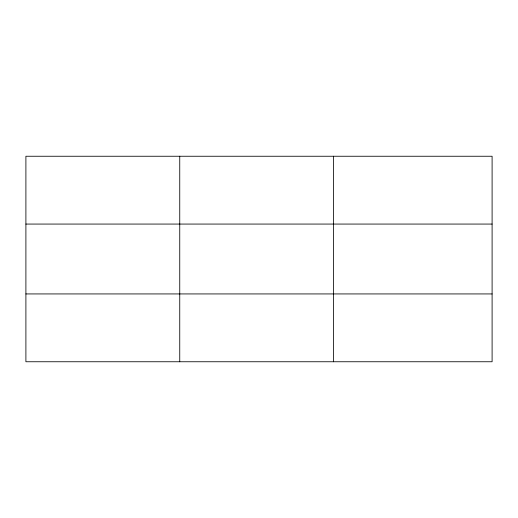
<?xml version="1.0" encoding="UTF-8"?>
<svg xmlns="http://www.w3.org/2000/svg" width="518" height="518" viewBox="0 0 518 518"><rect width="100%" height="100%" fill="white"/><g stroke="black" fill="none" stroke-linecap="round" stroke-linejoin="round"><path stroke-width="0.78" d="M179.746 156.248L179.746 361.752M333.592 156.248L333.592 361.752M492.1 293.933L492.1 361.752L25.9 361.752L25.9 156.248L492.1 156.248L492.1 293.933L25.9 293.933M25.9 224.067L492.1 224.067"/></g></svg>
